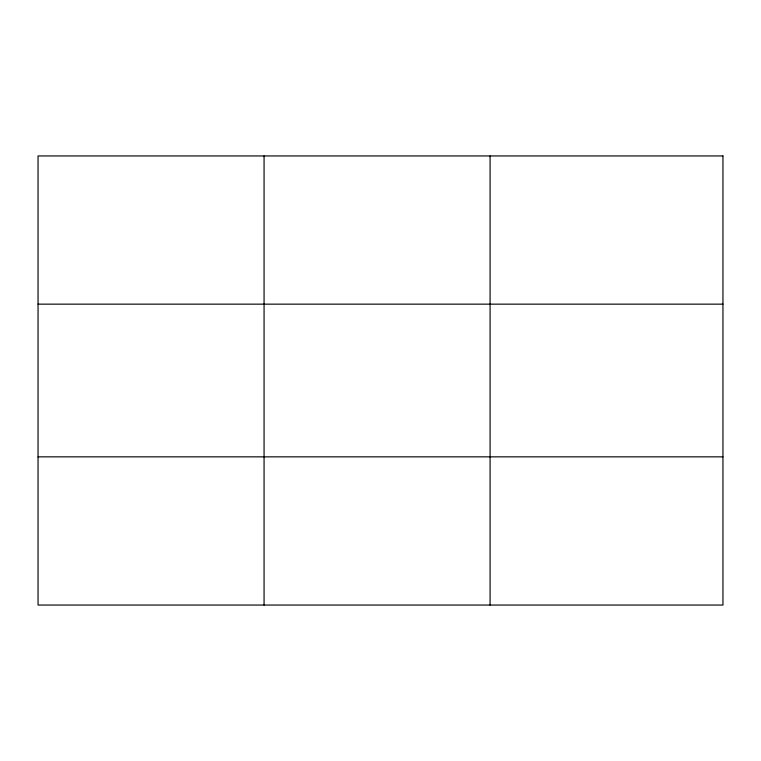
<?xml version="1.0" encoding="UTF-8"?>
<svg xmlns="http://www.w3.org/2000/svg" width="761" height="761" viewBox="0 0 761 761"><rect width="100%" height="100%" fill="white"/><g stroke="black" fill="none" stroke-linecap="round" stroke-linejoin="round"><path stroke-width="1.14" d="M264.067 155.948L264.067 605.052M490.084 155.948L490.084 605.052M38.05 304.153L722.95 304.153M38.05 456.847L722.95 456.847M722.95 155.948L722.95 605.052L38.05 605.052L38.05 155.948L722.95 155.948"/></g></svg>
